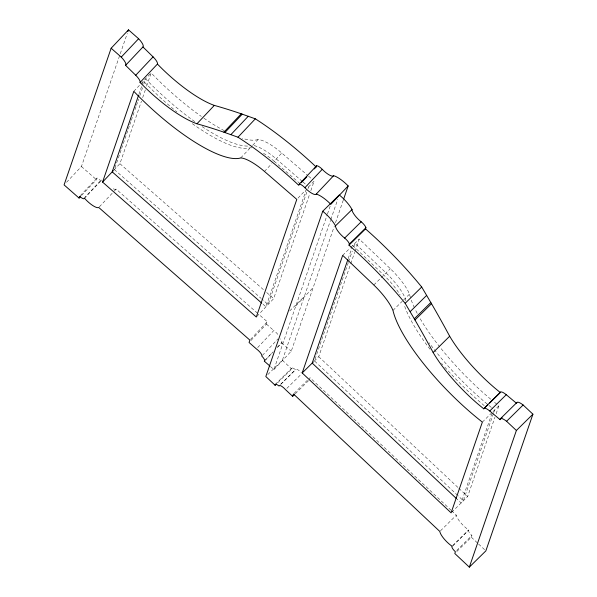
<?xml version="1.0" encoding="UTF-8"?>
<svg xmlns="http://www.w3.org/2000/svg" width="597" height="597" viewBox="0 0 597 597"><rect width="100%" height="100%" fill="white"/><g stroke="black" fill="none" stroke-linecap="round" stroke-linejoin="round"><path stroke-width="0.45" stroke-dasharray="2.98 2.24" d="M66.566 182.279L81.438 166.518L127.288 33.38M81.558 195.443L96.438 179.69L97.035 177.966A5.037 1.433 43.4 0 0 101.632 179.563L84.893 197.294M138.9 94.341L143.452 81.125A106.863 30.328 43.4 0 0 176.936 111.945M114.967 167.824L121.34 149.325M121.639 148.444L128.012 129.937M128.318 129.056L129.527 125.534M129.833 124.654L131.049 121.131M131.347 120.251L134.683 110.557M134.989 109.676L136.206 106.154M136.504 105.273L137.72 101.751M138.026 100.863L138.631 99.102M139.84 95.58L142.571 87.655M143.787 84.125L145.608 78.841A106.863 30.328 43.4 0 0 195.062 121.81M113.982 169.988L119.922 163.697L141.459 101.147M142.676 97.624L145.399 89.692M146.616 86.169L151.168 72.953A106.863 30.328 43.4 0 0 201.368 116.445M306.448 189.182L265.941 306.813L262.449 303.746M306.791 192.159L268.105 304.53L261.814 299.007M308 188.652L308.604 186.898M256.904 316.38L273.665 298.642L309.634 194.174M310.843 190.667L314.164 181.01L307.53 188.04M250.919 340.514L266.419 324.104L267.232 321.738L258.837 314.373M270.471 366.565L273.904 369.58L327.193 214.823M327.492 213.942L330.813 204.308M267.807 374.573L282.359 360.245L330.514 220.375M330.82 219.502L337.76 199.353M273.904 369.58L291.261 351.2L334.298 226.226M335.507 222.726L343.342 199.943M348.178 258.643L352.111 247.225M348.305 262.576L314.447 360.894L457.272 495.047M348.603 261.695L352.237 251.165M353.745 246.777L354.954 243.263L386.065 272.919A34.193 9.552 45.4 0 1 405.229 298.358A106.863 29.857 45.4 0 0 406.042 301.418M309.179 380.05L309.992 377.692L450.936 510.084M314.164 361.178L318.723 356.685L350.461 264.508M350.767 263.635L354.693 252.225M354.999 251.344L359.23 239.054L390.341 268.71A34.193 9.552 45.4 0 1 409.497 294.149A106.863 29.857 45.4 0 0 410.826 298.813M493.398 413.542L463.362 500.764L457.951 495.682M493.697 412.661L494.607 410.02A106.863 29.857 45.4 0 1 491.906 407.878M451.728 512.226L467.638 496.555L494.943 417.266M496.152 413.743L498.883 405.811A106.863 29.857 45.4 0 1 497.532 404.751M456.78 551.546L471.332 537.218L471.921 535.494A5.037 1.41 45.4 0 1 468.735 530.024A12.522 3.5 45.4 0 1 456.362 515.174L451.616 510.719M133.81 91.334L151.168 72.953M80.296 195.689L97.035 177.966M84.252 198.54L101.609 180.16M99.378 206.831L113.639 191.727M114.258 191.07L116.116 189.107L258.143 313.753M240.74 157.929L252.165 145.832M252.755 145.205L258.098 139.549A34.193 9.709 43.4 0 1 281.814 153.041L307.836 175.533M264.456 171.421L271.687 163.765M263.508 153.28A34.193 9.709 43.4 0 1 274.098 161.212L281.814 153.041M298.015 198.114L305.246 190.458M250.494 339.462L267.232 321.738M295.821 305.933L313.179 287.553M257.635 347.611L273.762 330.544A6.06 1.724 43.4 0 1 278.471 335.305M262.396 355.409L277.896 338.992M265.523 359.827L272.344 352.603M277.307 347.35L281.642 342.76A5.977 1.694 43.4 0 0 280.209 338.842M264.501 361.028L273.18 351.834M277.523 347.238L281.859 342.648M342.693 255.337L350.208 247.942M350.835 247.322L359.23 239.054M289.724 310.925L304.276 296.59M373.812 284.993L390.341 268.71M275.232 384.431L291.761 368.14M277.784 382.677L291.672 368.991A5.977 1.672 45.4 0 1 295.597 369.759A6.06 1.694 45.4 0 1 301.381 372.632M280.478 384.431L295.687 369.446M281.053 384.095L295.597 369.759M286.858 388.363L301.41 374.028M294.12 393.326L308.007 379.647M295.291 393.736L308.515 380.707M392.968 310.433L402.356 301.179M403.542 300.015L409.497 294.149M482.354 422.101L491.115 413.467M498.883 405.811L492.368 412.228L461.123 502.98L457.063 499.159M440.489 530.808L456.362 515.174M452.668 545.785L468.541 530.151M452.869 545.665L468.735 530.024M456.712 550.479L471.921 535.494M308.537 176.145L312.761 179.794M302.276 181.421L276.254 158.929A34.193 9.709 43.4 0 0 252.538 145.437M302.977 182.033L307.201 185.682M274.098 161.212L299.418 183.1M119.922 163.697L263.881 290.052M266.672 292.508L273.665 298.642M114.363 169.585L261.113 298.396M266.419 324.104L273.762 330.544M81.438 166.518L96.438 179.69M281.642 342.76L291.261 351.2M318.723 356.685L458.16 487.659M458.839 488.294L467.638 496.555M471.332 537.218L477.936 543.419M478.593 544.039L485.197 550.24M282.359 360.245L291.672 368.991M352.715 245.471L383.826 275.127A34.193 9.552 45.4 0 1 400.094 294.903M251.74 147.884A34.193 9.709 43.4 0 0 250.382 147.72A106.863 30.328 43.4 0 1 191.421 123.034M247.568 146.078A106.863 30.328 43.4 0 1 201.219 126.042M116.116 189.107A12.522 3.552 43.4 0 1 112.609 188.548M258.098 139.549A106.863 30.328 43.4 0 1 242.27 138.332M224.278 130.683A106.863 30.328 43.4 0 1 202.838 117.475M484.212 405.624A106.863 29.857 45.4 0 1 444.564 366.849M442.75 364.782A106.863 29.857 45.4 0 1 441.564 363.401M430.056 349.252A106.863 29.857 45.4 0 1 404.05 304.425M491.227 407.333A106.863 29.857 45.4 0 1 429.012 342.663M496.861 404.214A106.863 29.857 45.4 0 1 493.458 401.468M490.727 399.206A106.863 29.857 45.4 0 1 419.937 318.268M417.206 313.343A106.863 29.857 45.4 0 1 415.206 309.395M414.408 307.716A106.863 29.857 45.4 0 1 411.102 299.634"/><path stroke-width="0.9" d="M314.306 168.929L316.164 166.959A141.474 40.156 43.4 0 0 255.337 118.833L241.263 113.811A818.853 232.405 43.4 0 0 214.323 105.393A70.513 20.014 43.4 0 1 162.615 69.259L157.421 64.08A8.679 2.463 43.4 0 0 153.078 56.872L142.952 46.954A10.35 2.94 43.4 0 0 138.608 38.723L128.504 29.85L111.139 48.23L64.08 184.906L79.08 198.07L80.319 196.756M127.892 31.611L128.504 29.85M79.08 198.07L79.677 196.346A5.037 1.433 43.4 0 0 84.274 197.95A12.522 3.552 43.4 0 0 98.759 207.487L249.874 340.118L249.061 342.484L256.397 348.924A6.06 1.724 43.4 0 1 261.777 356.066A5.977 1.694 43.4 0 1 264.284 361.14L269.784 365.961M102.557 182.078L133.81 91.334A106.863 30.328 43.4 0 0 240.74 157.929A34.193 9.709 43.4 0 1 264.456 171.421L296.806 199.391L256.3 317.022L102.557 182.078L113.393 170.615M138.594 95.221L112.199 171.869L261.755 303.134M343.648 199.07L348.17 185.928A17.104 4.858 43.4 0 0 333.619 175.697A10.836 3.075 43.4 0 1 322.246 169.324A5.657 1.604 43.4 0 0 316.559 165.809L299.201 184.189L298.806 185.339A141.474 40.156 43.4 0 0 237.979 137.213L223.905 132.191A818.853 232.405 43.4 0 0 196.965 123.773A70.513 20.014 43.4 0 1 145.258 87.64L140.064 82.461A8.679 2.463 43.4 0 0 135.72 75.252L125.586 65.334A10.35 2.94 43.4 0 0 121.251 57.103L111.139 48.23M316.164 166.959L316.559 165.809M292.642 396.341L293.455 393.975L439.825 531.457A12.522 3.5 45.4 0 0 452.205 546.315A5.037 1.41 45.4 0 0 455.392 551.777L454.795 553.501L469.324 567.15L516.383 430.482L506.592 421.281A10.35 2.888 45.4 0 0 500.092 419.669L489.741 410.99A8.679 2.425 45.4 0 0 483.771 408.833L478.413 404.43A70.513 19.701 45.4 0 1 433.146 352.514A818.853 228.77 45.4 0 0 414.982 319.977L405.162 303.298A141.474 39.529 45.4 0 0 348.991 245.188L365.521 228.897L365.916 227.748A5.657 1.582 45.4 0 0 361.178 221.8A10.836 3.03 45.4 0 1 352.036 209.554A17.104 4.776 45.4 0 0 339.268 194.973L322.731 211.256L265.822 376.528L275.142 385.281A5.977 1.672 45.4 0 1 279.068 386.05A6.06 1.694 45.4 0 1 285.538 389.662L292.642 396.341L294.627 394.386M302.194 372.968L342.693 255.337L373.812 284.993A34.193 9.552 45.4 0 1 392.968 310.433A106.863 29.857 45.4 0 0 482.354 422.101L451.108 512.845L302.194 372.968L313.328 361.998M348.991 245.188L349.387 244.039L365.916 227.748M347.879 259.516L312.209 363.103L456.384 498.525M365.521 228.897A141.474 39.529 45.4 0 1 421.698 287.015L431.512 303.686A818.853 228.77 45.4 0 1 449.675 336.23A70.513 19.701 45.4 0 0 494.95 388.147L500.301 392.55A8.679 2.425 45.4 0 1 506.271 394.707L516.621 403.378A10.35 2.888 45.4 0 1 523.129 404.997L532.92 414.191L485.861 550.867L469.324 567.15M121.251 57.103L138.608 38.723M125.586 65.334L142.952 46.954M135.72 75.252L153.078 56.872M140.064 82.461L157.421 64.08M196.965 123.773L214.323 105.393M223.905 132.191L241.263 113.811M224.89 132.541L242.248 114.154M230.89 134.638L248.255 116.251M237.979 137.213L255.337 118.833M301.284 182.712L306.865 176.802M299.201 184.189A5.657 1.604 43.4 0 1 304.888 187.704L322.246 169.324M304.888 187.704A10.836 3.075 43.4 0 0 316.253 194.077L333.619 175.697M348.17 185.928L330.813 204.308A17.104 4.858 43.4 0 0 316.253 194.077M349.387 244.039A5.657 1.582 45.4 0 0 344.648 238.091A10.836 3.03 45.4 0 1 335.507 225.845L352.036 209.554M344.648 238.091L361.178 221.8M275.142 385.281L276.463 383.975M405.162 303.298L421.698 287.015M410.132 311.671L426.661 295.381M414.296 318.805L430.825 302.515M414.982 319.977L431.512 303.686M433.146 352.514L449.675 336.23M484.085 408.333L500.614 392.05M483.771 408.833L487.734 404.923M489.719 402.975L500.301 392.55M489.741 410.99L506.271 394.707M500.271 418.87L516.801 402.579M500.092 419.669L502.077 417.713M506.592 421.281L523.129 404.997M516.383 430.482L532.92 414.191M322.731 211.256A17.104 4.776 45.4 0 1 335.507 225.845"/></g></svg>
